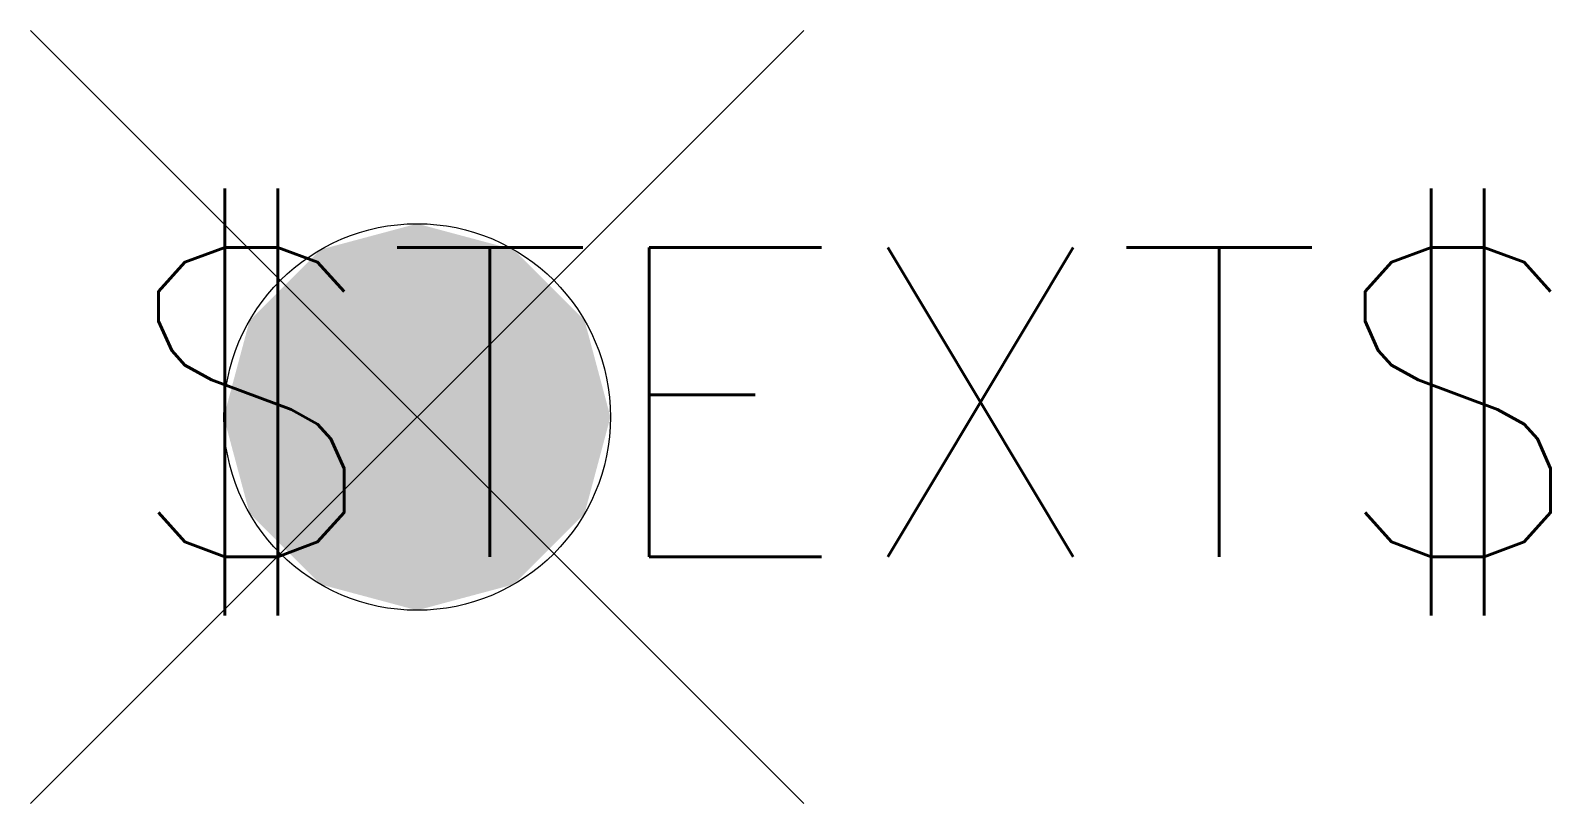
# Model space of a CAD drawing. Extents: x -0.5 to 1.47, y -0.5 to 0.5.
import ezdxf
from ezdxf.enums import TextEntityAlignment as Align

# ---------------------------------------------------------------- set-up
doc = ezdxf.new("R2010")
doc.units = 0
doc.header["$MEASUREMENT"] = 0
doc.styles.add('_TEL_DIM', font='SIMPLEX', dxfattribs={"width": 0.7, "height": 3.5, "bigfont": 'HZTXT'})

msp = doc.modelspace()

# ---------------------------------------------------------------- linework, layer by layer
for p, q in [((0.5, 0.5), (-0.5, -0.5)), ((-0.5, 0.5), (0.5, -0.5))]:
    msp.add_line(p, q)
msp.add_circle((0, 0), 0.25)
for points in [[(0, 0.25), (0, 0.25), (-0.125, 0.2165), (0.125, 0.2165)], [(-0.125, 0.2165), (0.125, 0.2165), (-0.2165, 0.125), (0.2165, 0.125)], [(-0.2165, 0.125), (0.2165, 0.125), (-0.25, 0), (0.25, 0)], [(-0.2165, -0.125), (0.2165, -0.125), (-0.25, 0), (0.25, 0)], [(-0.125, -0.2165), (0.125, -0.2165), (-0.2165, -0.125), (0.2165, -0.125)], [(0, -0.25), (0, -0.25), (-0.125, -0.2165), (0.125, -0.2165)]]:
    msp.add_solid(points)

# ---------------------------------------------------------------- texts
at = {"color": 7, "style": '_TEL_DIM'}
msp.add_attdef('$TEXT$', text='B1', height=0.4, dxfattribs=at).set_placement((0.5656, 0.0193), align=Align.MIDDLE_CENTER)
at = {"color": 7, "style": '_TEL_DIM', "flags": 1}
msp.add_attdef('A', text='', height=0.00002, dxfattribs=at).set_placement((0, 0), align=Align.MIDDLE_CENTER)

doc.saveas('drawing.dxf')
